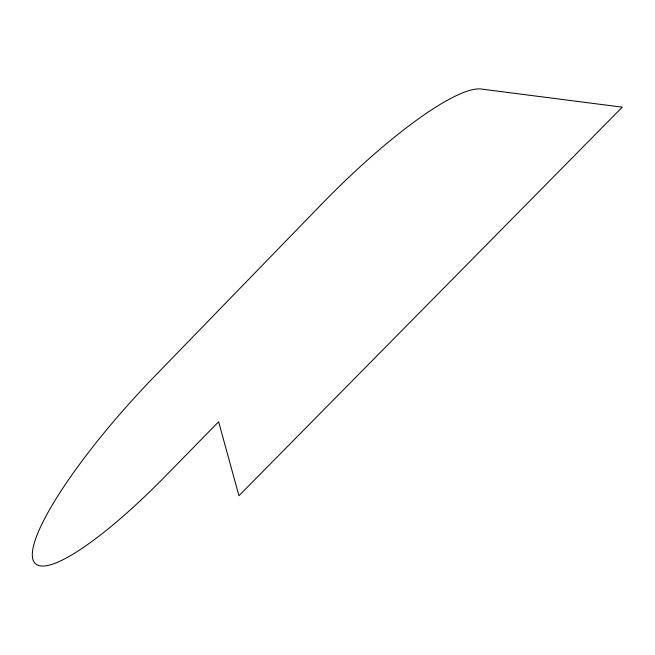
<?xml version="1.0" encoding="UTF-8"?>
<svg xmlns="http://www.w3.org/2000/svg" width="655" height="655" viewBox="0 0 655 655"><rect width="100%" height="100%" fill="white"/><g stroke="black" fill="none" stroke-linecap="round" stroke-linejoin="round"><path stroke-width="0.98" d="M321.286 204.516L153.933 377.026A187.199 38.129 -47.8 0 0 32.447 557.135A187.199 38.129 -47.8 0 0 165.641 475.898L218.631 421.771L238.952 495.729L622.25 107.166L481.441 89.064A190.449 39.308 -45.5 0 0 321.286 204.516"/></g></svg>
